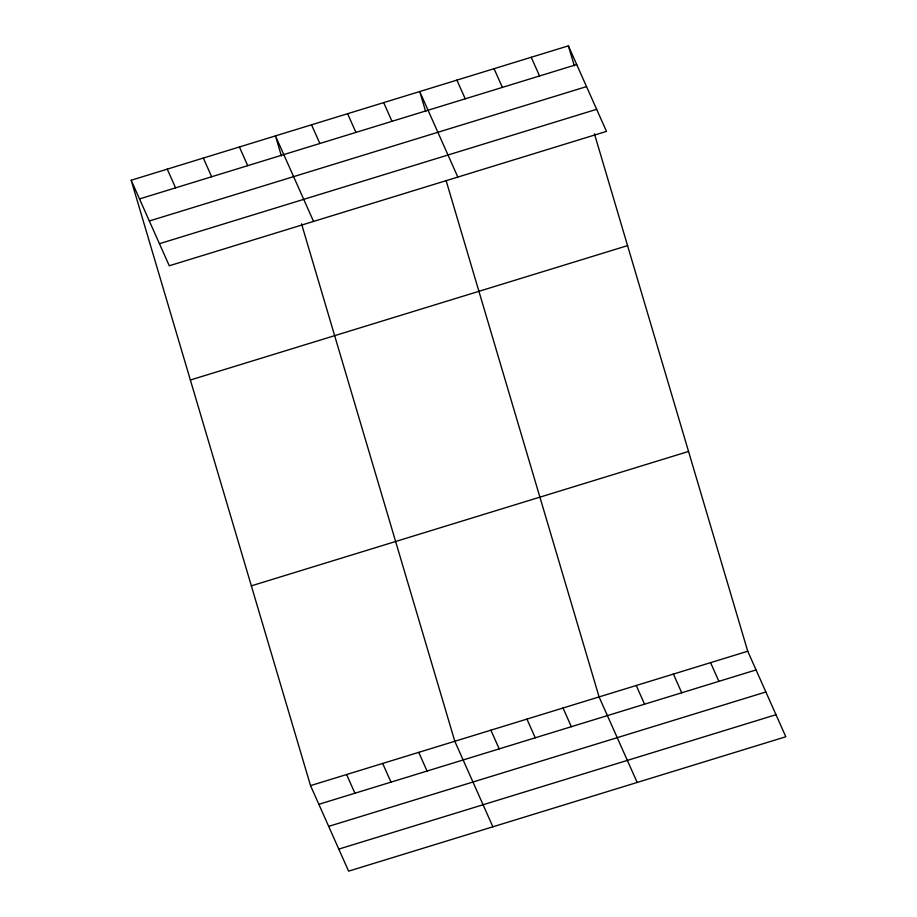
<?xml version="1.0" encoding="UTF-8"?>
<svg xmlns="http://www.w3.org/2000/svg" width="917" height="917" viewBox="0 0 917 917"><rect width="100%" height="100%" fill="white"/><g stroke="black" fill="none" stroke-linecap="round" stroke-linejoin="round"><path stroke-width="1.38" d="M131.188 180.236L568.391 45.85L606.469 131.383L169.267 265.77L131.188 180.236L310.531 785.617L348.609 871.15L785.812 736.764L747.733 651.23L594.422 133.756M139.51 198.932L576.713 64.545M149.333 220.986L586.525 86.599M159.455 243.704L596.646 109.318M190.369 380.016L627.572 245.63M251.35 585.848L688.541 451.462M310.531 785.617L747.733 651.23M318.852 804.312L756.055 669.926M328.676 826.366L765.867 691.98M338.797 849.096L775.988 714.71M531.23 57.278L539.551 75.962M494.057 68.695L502.39 87.39M456.895 80.123L465.228 98.807M710.572 662.659L718.894 681.354M457.824 177.073L419.734 91.54L425.66 111.519M673.41 674.087L681.732 692.771M383.673 102.624L391.995 121.319M636.249 685.503L644.571 704.199M347.6 113.719L355.922 132.403M637.166 782.453L599.088 696.931L446.178 180.775M311.528 124.804L319.861 143.499M563.015 708.016L571.337 726.711M313.545 221.421L275.467 135.888L281.381 155.867M526.943 719.1L535.264 737.795M239.394 146.972L247.716 165.668M490.882 730.184L499.203 748.88M203.333 158.068L211.655 176.752M492.887 826.802L454.809 741.28L301.51 223.794M167.261 169.152L175.583 187.847M418.737 752.364L427.058 771.059M382.676 763.448L390.997 782.144M346.603 774.533L354.925 793.228M568.391 45.85L574.306 65.829"/></g></svg>
